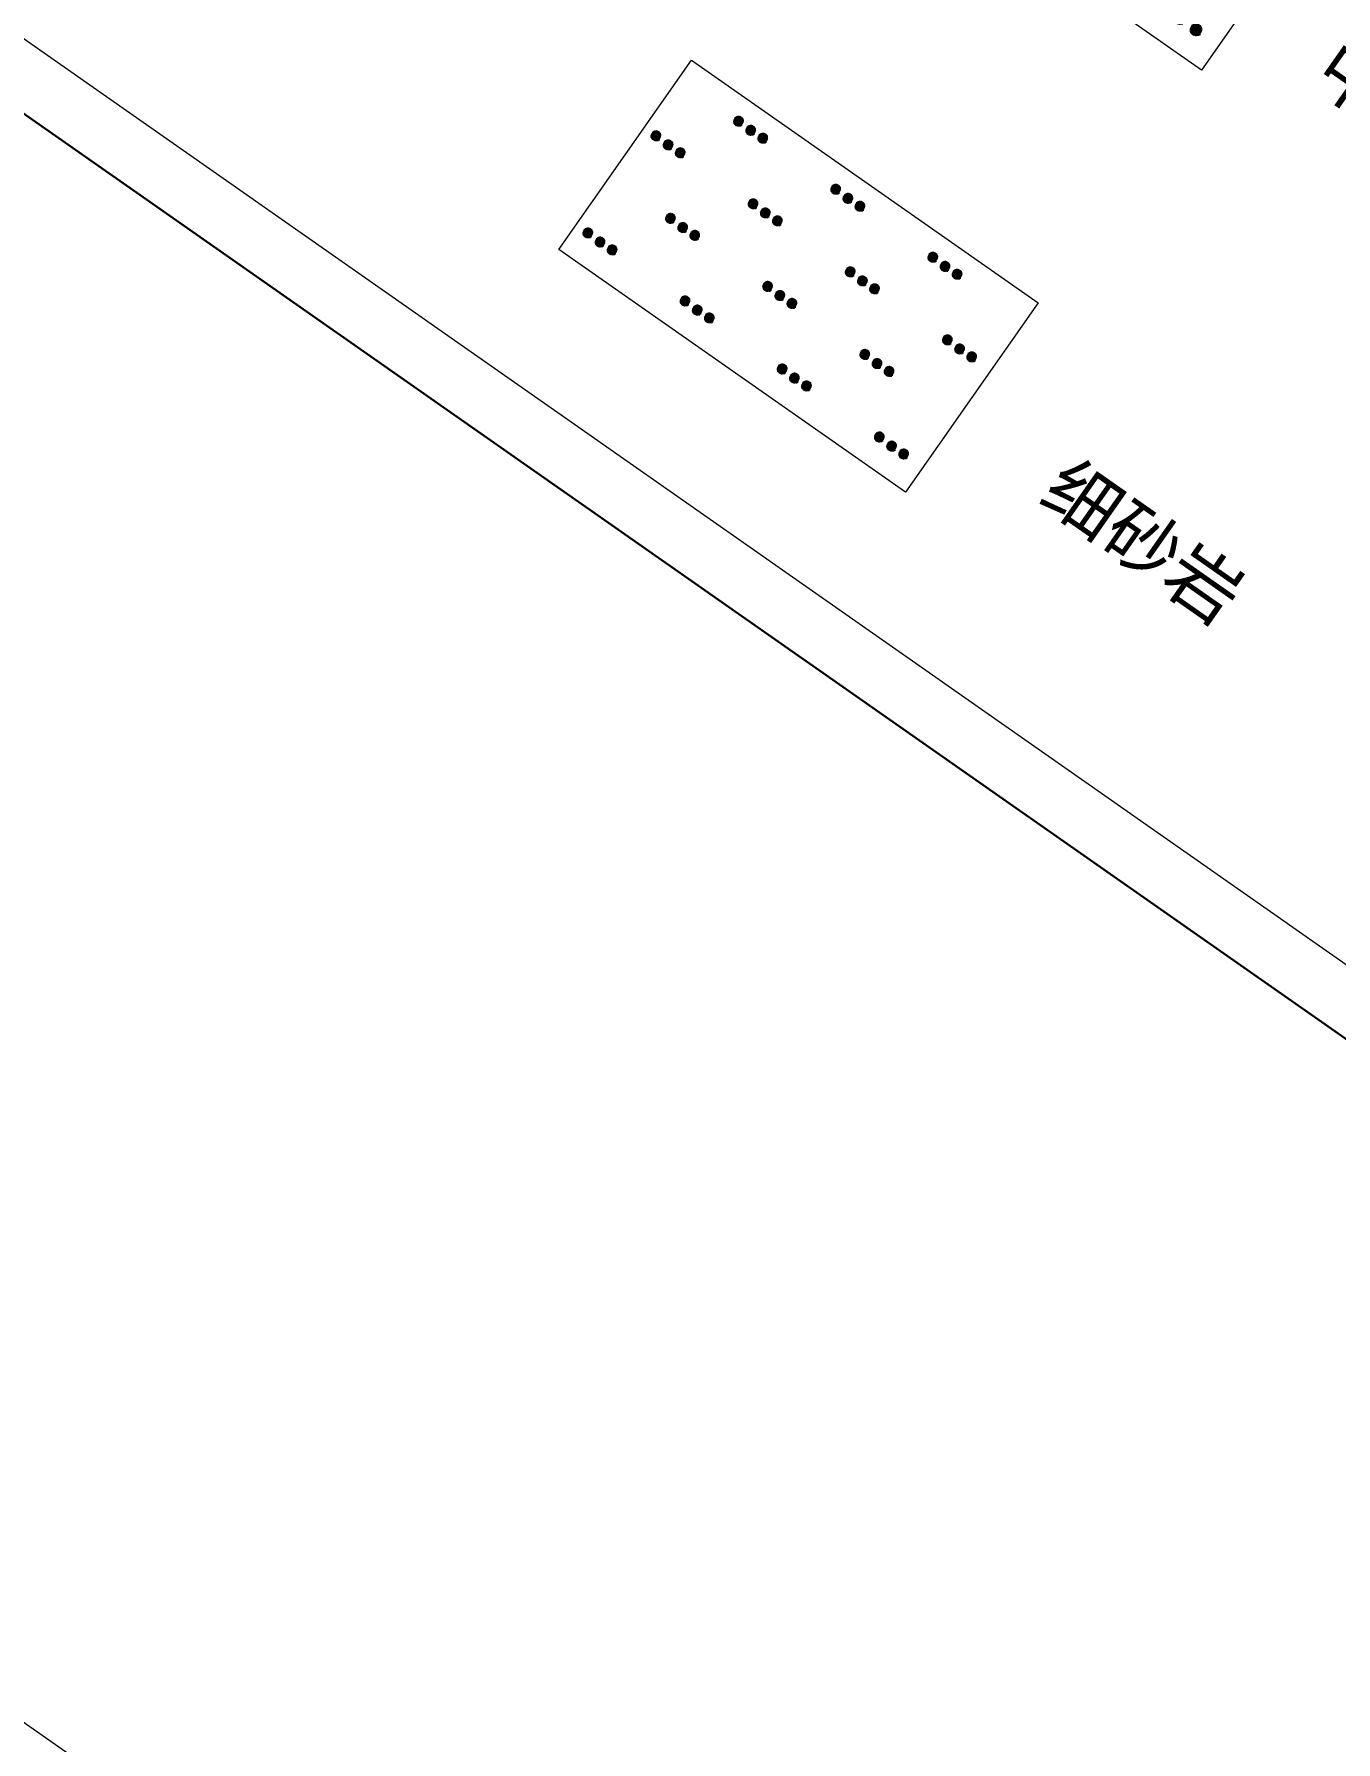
# Model space of a CAD drawing. Header units: inches. Extents: x 36473197 to 36486087, y 3899343 to 3911260.
# Drawn here: x 36473832.3 to 36473931.1, y 3905446.5 to 3905576.1 of the extents above; entities that cross this region are included whole.
import ezdxf

# ---------------------------------------------------------------- set-up
doc = ezdxf.new("R2010")
doc.units = ezdxf.units.IN
doc.header["$MEASUREMENT"] = 0
for name, color, linetype, lineweight in [('四盘区辅运巷', 7, 'Continuous', 0), ('图例', 7, 'Continuous', 0), ('图例区', 7, 'Continuous', 0), ('图形修饰', 7, 'Continuous', 0), ('经纬网', 7, 'Continuous', 0), ('采掘图', 7, 'Continuous', 0)]:
    doc.layers.add(name, color=color, linetype=linetype, lineweight=lineweight)
doc.styles.add('宋体', font='SIMSUN.TTC')

msp = doc.modelspace()

# ---------------------------------------------------------------- hatches: boundary and pattern name
at = {"layer": '图例', "lineweight": 9}
h = msp.add_hatch(dxfattribs=at)
h.set_pattern_fill('中粒砂岩', color=256, scale=1500, angle=-35.0009, style=0, pattern_type=2)
h.set_pattern_definition([(145, (36473898.162, 3905591.5285), (-5.1623, -7.3723), [0.1404, -8.8596]), (145, (36473898.234, 3905591.5), (-5.1623, -7.3723), [0.2916, -8.7084]), (145, (36473898.28, 3905591.49), (-5.1623, -7.3723), [0.378, -8.622]), (145, (36473898.323, 3905591.482), (-5.1623, -7.3723), [0.4578, -8.5422]), (145, (36473898.352, 3905591.483), (-5.1623, -7.3723), [0.5043, -8.4957]), (145, (36473898.382, 3905591.485), (-5.1623, -7.3723), [0.5508, -8.4492]), (145, (36473898.411, 3905591.486), (-5.1623, -7.3723), [0.5973, -8.4027]), (145, (36473898.439, 3905591.488), (-5.1623, -7.3723), [0.6406, -8.3594]), (145, (36473898.461, 3905591.495), (-5.1623, -7.3723), [0.6685, -8.3315]), (145, (36473898.483, 3905591.502), (-5.1623, -7.3723), [0.6964, -8.3036]), (145, (36473898.5045, 3905591.5085), (-5.1623, -7.3723), [0.7243, -8.2757]), (145, (36473898.526, 3905591.515), (-5.1623, -7.3723), [0.7521, -8.2479]), (145, (36473898.548, 3905591.522), (-5.1623, -7.3723), [7e-16, -9]), (145, (36473898.548, 3905591.522), (-5.1623, -7.3723), [0.78, -8.22]), (145, (36473898.564, 3905591.5325), (-5.1623, -7.3723), [0.795, -8.205]), (145, (36473898.581, 3905591.543), (-5.1623, -7.3723), [0.81, -8.19]), (145, (36473898.597, 3905591.553), (-5.1623, -7.3723), [0.825, -8.175]), (145, (36473898.614, 3905591.564), (-5.1623, -7.3723), [0.84, -8.16]), (145, (36473898.63, 3905591.574), (-5.1623, -7.3723), [0.855, -8.145]), (145, (36473898.647, 3905591.585), (-5.1623, -7.3723), [7e-16, -9]), (145, (36473898.647, 3905591.585), (-5.1623, -7.3723), [0.87, -8.13]), (145, (36473898.659, 3905591.598), (-5.1623, -7.3723), [0.8746, -8.1254]), (145, (36473898.671, 3905591.6115), (-5.1623, -7.3723), [0.8792, -8.1208]), (145, (36473898.683, 3905591.625), (-5.1623, -7.3723), [0.8838, -8.1162]), (145, (36473898.696, 3905591.638), (-5.1623, -7.3723), [0.8885, -8.1115]), (145, (36473898.708, 3905591.652), (-5.1623, -7.3723), [0.893, -8.107]), (145, (36473898.72, 3905591.665), (-5.1623, -7.3723), [0.8977, -8.1023]), (145, (36473898.73, 3905591.68), (-5.1623, -7.3723), [0.8977, -8.1023]), (145, (36473898.739, 3905591.696), (-5.1623, -7.3723), [0.893, -8.107]), (145, (36473898.747, 3905591.712), (-5.1623, -7.3723), [0.8885, -8.1115]), (145, (36473898.756, 3905591.728), (-5.1623, -7.3723), [0.8838, -8.1162]), (145, (36473898.764, 3905591.744), (-5.1623, -7.3723), [0.8792, -8.1208]), (145, (36473898.773, 3905591.76), (-5.1623, -7.3723), [0.8746, -8.1254]), (145, (36473898.781, 3905591.776), (-5.1623, -7.3723), [0.87, -8.13]), (145, (36473898.068, 3905592.275), (-5.1623, -7.3723), [1e-15, -9]), (145, (36473898.785, 3905591.795), (-5.1623, -7.3723), [0.855, -8.145]), (145, (36473898.789, 3905591.8145), (-5.1623, -7.3723), [0.84, -8.16]), (145, (36473898.7935, 3905591.8335), (-5.1623, -7.3723), [0.825, -8.175]), (145, (36473898.798, 3905591.853), (-5.1623, -7.3723), [0.81, -8.19]), (145, (36473898.802, 3905591.872), (-5.1623, -7.3723), [0.795, -8.205]), (145, (36473898.806, 3905591.891), (-5.1623, -7.3723), [0.78, -8.22]), (145, (36473898.167, 3905592.338), (-5.1623, -7.3723), [2e-15, -9]), (145, (36473898.805, 3905591.913), (-5.1623, -7.3723), [0.7521, -8.2479]), (145, (36473898.804, 3905591.936), (-5.1623, -7.3723), [0.7243, -8.2757]), (145, (36473898.803, 3905591.959), (-5.1623, -7.3723), [0.6964, -8.3036]), (145, (36473898.802, 3905591.982), (-5.1623, -7.3723), [0.6685, -8.3315]), (145, (36473898.801, 3905592.004), (-5.1623, -7.3723), [0.6406, -8.3594]), (145, (36473898.793, 3905592.0315), (-5.1623, -7.3723), [0.5972, -8.4028]), (145, (36473898.7845, 3905592.06), (-5.1623, -7.3723), [0.5507, -8.4493]), (145, (36473898.776, 3905592.088), (-5.1623, -7.3723), [0.5042, -8.4958]), (145, (36473898.767, 3905592.116), (-5.1623, -7.3723), [0.4577, -8.5423]), (145, (36473898.745, 3905592.153), (-5.1623, -7.3723), [0.378, -8.622]), (145, (36473898.72, 3905592.193), (-5.1623, -7.3723), [0.2916, -8.7084]), (145, (36473898.689, 3905592.232), (-5.1623, -7.3723), [0.1966, -8.8034]), (145, (36473896.933, 3905592.389), (-5.1623, -7.3723), [0.1404, -8.8596]), (145, (36473897.006, 3905592.36), (-5.1623, -7.3723), [0.2916, -8.7084]), (145, (36473897.051, 3905592.35), (-5.1623, -7.3723), [0.378, -8.622]), (145, (36473897.094, 3905592.342), (-5.1623, -7.3723), [0.4578, -8.5422]), (145, (36473897.124, 3905592.344), (-5.1623, -7.3723), [0.5043, -8.4957]), (145, (36473897.153, 3905592.345), (-5.1623, -7.3723), [0.5508, -8.4492]), (145, (36473897.1825, 3905592.346), (-5.1623, -7.3723), [0.5973, -8.4027]), (145, (36473897.211, 3905592.349), (-5.1623, -7.3723), [0.6406, -8.3594]), (145, (36473897.232, 3905592.355), (-5.1623, -7.3723), [0.6685, -8.3315]), (145, (36473897.254, 3905592.362), (-5.1623, -7.3723), [0.6964, -8.3036]), (145, (36473897.276, 3905592.369), (-5.1623, -7.3723), [0.7243, -8.2757]), (145, (36473897.2975, 3905592.376), (-5.1623, -7.3723), [0.7521, -8.2479]), (145, (36473897.319, 3905592.382), (-5.1623, -7.3723), [7e-16, -9]), (145, (36473897.319, 3905592.382), (-5.1623, -7.3723), [0.78, -8.22]), (145, (36473897.336, 3905592.393), (-5.1623, -7.3723), [0.795, -8.205]), (145, (36473897.352, 3905592.403), (-5.1623, -7.3723), [0.81, -8.19]), (145, (36473897.369, 3905592.414), (-5.1623, -7.3723), [0.825, -8.175]), (145, (36473897.385, 3905592.424), (-5.1623, -7.3723), [0.84, -8.16]), (145, (36473897.402, 3905592.435), (-5.1623, -7.3723), [0.855, -8.145]), (145, (36473897.418, 3905592.445), (-5.1623, -7.3723), [3e-16, -9]), (145, (36473897.418, 3905592.445), (-5.1623, -7.3723), [0.87, -8.13]), (145, (36473897.43, 3905592.4585), (-5.1623, -7.3723), [0.8746, -8.1254]), (145, (36473897.4425, 3905592.472), (-5.1623, -7.3723), [0.8792, -8.1208]), (145, (36473897.455, 3905592.485), (-5.1623, -7.3723), [0.8838, -8.1162]), (145, (36473897.467, 3905592.499), (-5.1623, -7.3723), [0.8885, -8.1115]), (145, (36473897.479, 3905592.512), (-5.1623, -7.3723), [0.893, -8.107]), (145, (36473897.491, 3905592.526), (-5.1623, -7.3723), [0.8977, -8.1023]), (145, (36473897.502, 3905592.54), (-5.1623, -7.3723), [0.8977, -8.1023]), (145, (36473897.51, 3905592.556), (-5.1623, -7.3723), [0.893, -8.107]), (145, (36473897.519, 3905592.5725), (-5.1623, -7.3723), [0.8885, -8.1115]), (145, (36473897.527, 3905592.589), (-5.1623, -7.3723), [0.8838, -8.1162]), (145, (36473897.535, 3905592.605), (-5.1623, -7.3723), [0.8792, -8.1208]), (145, (36473897.544, 3905592.621), (-5.1623, -7.3723), [0.8746, -8.1254]), (145, (36473897.552, 3905592.637), (-5.1623, -7.3723), [0.87, -8.13]), (145, (36473896.84, 3905593.136), (-5.1623, -7.3723), [1e-15, -9]), (145, (36473897.5565, 3905592.656), (-5.1623, -7.3723), [0.855, -8.145]), (145, (36473897.561, 3905592.675), (-5.1623, -7.3723), [0.84, -8.16]), (145, (36473897.565, 3905592.694), (-5.1623, -7.3723), [0.825, -8.175]), (145, (36473897.569, 3905592.713), (-5.1623, -7.3723), [0.81, -8.19]), (145, (36473897.573, 3905592.732), (-5.1623, -7.3723), [0.795, -8.205]), (145, (36473897.577, 3905592.751), (-5.1623, -7.3723), [0.78, -8.22]), (145, (36473896.938, 3905593.198), (-5.1623, -7.3723), [1e-15, -9]), (145, (36473897.576, 3905592.774), (-5.1623, -7.3723), [0.7521, -8.2479]), (145, (36473897.575, 3905592.7965), (-5.1623, -7.3723), [0.7243, -8.2757]), (145, (36473897.574, 3905592.819), (-5.1623, -7.3723), [0.6964, -8.3036]), (145, (36473897.573, 3905592.842), (-5.1623, -7.3723), [0.6685, -8.3315]), (145, (36473897.572, 3905592.865), (-5.1623, -7.3723), [0.6406, -8.3594]), (145, (36473897.5645, 3905592.892), (-5.1623, -7.3723), [0.5972, -8.4028]), (145, (36473897.556, 3905592.92), (-5.1623, -7.3723), [0.5507, -8.4493]), (145, (36473897.547, 3905592.948), (-5.1623, -7.3723), [0.5042, -8.4958]), (145, (36473897.538, 3905592.976), (-5.1623, -7.3723), [0.4577, -8.5423]), (145, (36473897.516, 3905593.014), (-5.1623, -7.3723), [0.378, -8.622]), (145, (36473897.491, 3905593.053), (-5.1623, -7.3723), [0.2916, -8.7084]), (145, (36473897.46, 3905593.092), (-5.1623, -7.3723), [0.1966, -8.8034]), (145, (36473890.666, 3905591.284), (-5.1623, -7.3723), [0.1404, -8.8596]), (145, (36473890.738, 3905591.255), (-5.1623, -7.3723), [0.2916, -8.7084]), (145, (36473890.784, 3905591.245), (-5.1623, -7.3723), [0.378, -8.622]), (145, (36473890.827, 3905591.237), (-5.1623, -7.3723), [0.4578, -8.5422]), (145, (36473890.856, 3905591.239), (-5.1623, -7.3723), [0.5043, -8.4957]), (145, (36473890.886, 3905591.24), (-5.1623, -7.3723), [0.5508, -8.4492]), (145, (36473890.915, 3905591.241), (-5.1623, -7.3723), [0.5973, -8.4027]), (145, (36473890.943, 3905591.244), (-5.1623, -7.3723), [0.6406, -8.3594]), (145, (36473890.965, 3905591.25), (-5.1623, -7.3723), [0.6685, -8.3315]), (145, (36473890.987, 3905591.257), (-5.1623, -7.3723), [0.6964, -8.3036]), (145, (36473891.0085, 3905591.264), (-5.1623, -7.3723), [0.7243, -8.2757]), (145, (36473891.03, 3905591.271), (-5.1623, -7.3723), [0.7521, -8.2479]), (145, (36473891.052, 3905591.277), (-5.1623, -7.3723), [3e-16, -9]), (145, (36473891.052, 3905591.277), (-5.1623, -7.3723), [0.78, -8.22]), (145, (36473891.068, 3905591.288), (-5.1623, -7.3723), [0.795, -8.205]), (145, (36473891.085, 3905591.298), (-5.1623, -7.3723), [0.81, -8.19]), (145, (36473891.101, 3905591.309), (-5.1623, -7.3723), [0.825, -8.175]), (145, (36473891.118, 3905591.319), (-5.1623, -7.3723), [0.84, -8.16]), (145, (36473891.134, 3905591.33), (-5.1623, -7.3723), [0.855, -8.145]), (145, (36473891.151, 3905591.34), (-5.1623, -7.3723), [0, -9]), (145, (36473891.151, 3905591.34), (-5.1623, -7.3723), [0.87, -8.13]), (145, (36473891.163, 3905591.3535), (-5.1623, -7.3723), [0.8746, -8.1254]), (145, (36473891.175, 3905591.367), (-5.1623, -7.3723), [0.8792, -8.1208]), (145, (36473891.187, 3905591.38), (-5.1623, -7.3723), [0.8838, -8.1162]), (145, (36473891.2, 3905591.394), (-5.1623, -7.3723), [0.8885, -8.1115]), (145, (36473891.212, 3905591.407), (-5.1623, -7.3723), [0.8931, -8.1069]), (145, (36473891.224, 3905591.421), (-5.1623, -7.3723), [0.8977, -8.1023]), (145, (36473891.234, 3905591.435), (-5.1623, -7.3723), [0.8977, -8.1023]), (145, (36473891.243, 3905591.451), (-5.1623, -7.3723), [0.8931, -8.1069]), (145, (36473891.251, 3905591.4675), (-5.1623, -7.3723), [0.8885, -8.1115]), (145, (36473891.26, 3905591.484), (-5.1623, -7.3723), [0.8838, -8.1162]), (145, (36473891.268, 3905591.5), (-5.1623, -7.3723), [0.8792, -8.1208]), (145, (36473891.277, 3905591.516), (-5.1623, -7.3723), [0.8746, -8.1254]), (145, (36473891.285, 3905591.532), (-5.1623, -7.3723), [0.87, -8.13]), (145, (36473890.572, 3905592.031), (-5.1623, -7.3723), [7e-16, -9]), (145, (36473891.289, 3905591.551), (-5.1623, -7.3723), [0.855, -8.145]), (145, (36473891.293, 3905591.57), (-5.1623, -7.3723), [0.84, -8.16]), (145, (36473891.2975, 3905591.589), (-5.1623, -7.3723), [0.825, -8.175]), (145, (36473891.302, 3905591.608), (-5.1623, -7.3723), [0.81, -8.19]), (145, (36473891.306, 3905591.627), (-5.1623, -7.3723), [0.795, -8.205]), (145, (36473891.31, 3905591.646), (-5.1623, -7.3723), [0.78, -8.22]), (145, (36473890.671, 3905592.0935), (-5.1623, -7.3723), [1e-15, -9]), (145, (36473891.309, 3905591.669), (-5.1623, -7.3723), [0.7521, -8.2479]), (145, (36473891.308, 3905591.6915), (-5.1623, -7.3723), [0.7243, -8.2757]), (145, (36473891.307, 3905591.714), (-5.1623, -7.3723), [0.6964, -8.3036]), (145, (36473891.306, 3905591.737), (-5.1623, -7.3723), [0.6685, -8.3315]), (145, (36473891.305, 3905591.76), (-5.1623, -7.3723), [0.6406, -8.3594]), (145, (36473891.297, 3905591.787), (-5.1623, -7.3723), [0.5972, -8.4028]), (145, (36473891.2885, 3905591.815), (-5.1623, -7.3723), [0.5507, -8.4493]), (145, (36473891.28, 3905591.843), (-5.1623, -7.3723), [0.5042, -8.4958]), (145, (36473891.271, 3905591.871), (-5.1623, -7.3723), [0.4577, -8.5423]), (145, (36473891.249, 3905591.909), (-5.1623, -7.3723), [0.378, -8.622]), (145, (36473891.224, 3905591.948), (-5.1623, -7.3723), [0.2916, -8.7084]), (145, (36473891.193, 3905591.987), (-5.1623, -7.3723), [0.1966, -8.8034]), (145, (36473891.895, 3905590.424), (-5.1623, -7.3723), [0.1404, -8.8596]), (145, (36473891.967, 3905590.395), (-5.1623, -7.3723), [0.2916, -8.7084]), (145, (36473892.013, 3905590.385), (-5.1623, -7.3723), [0.378, -8.622]), (145, (36473892.056, 3905590.377), (-5.1623, -7.3723), [0.4578, -8.5422]), (145, (36473892.085, 3905590.378), (-5.1623, -7.3723), [0.5043, -8.4957]), (145, (36473892.1145, 3905590.38), (-5.1623, -7.3723), [0.5508, -8.4492]), (145, (36473892.144, 3905590.381), (-5.1623, -7.3723), [0.5973, -8.4027]), (145, (36473892.172, 3905590.383), (-5.1623, -7.3723), [0.6406, -8.3594]), (145, (36473892.194, 3905590.39), (-5.1623, -7.3723), [0.6685, -8.3315]), (145, (36473892.2155, 3905590.397), (-5.1623, -7.3723), [0.6964, -8.3036]), (145, (36473892.237, 3905590.404), (-5.1623, -7.3723), [0.7243, -8.2757]), (145, (36473892.259, 3905590.41), (-5.1623, -7.3723), [0.7521, -8.2479]), (145, (36473892.281, 3905590.417), (-5.1623, -7.3723), [5e-16, -9]), (145, (36473892.281, 3905590.417), (-5.1623, -7.3723), [0.78, -8.22]), (145, (36473892.297, 3905590.4275), (-5.1623, -7.3723), [0.795, -8.205]), (145, (36473892.314, 3905590.438), (-5.1623, -7.3723), [0.81, -8.19]), (145, (36473892.33, 3905590.448), (-5.1623, -7.3723), [0.825, -8.175]), (145, (36473892.347, 3905590.459), (-5.1623, -7.3723), [0.84, -8.16]), (145, (36473892.363, 3905590.469), (-5.1623, -7.3723), [0.855, -8.145]), (145, (36473892.3795, 3905590.48), (-5.1623, -7.3723), [5e-16, -9]), (145, (36473892.3795, 3905590.48), (-5.1623, -7.3723), [0.87, -8.13]), (145, (36473892.392, 3905590.493), (-5.1623, -7.3723), [0.8746, -8.1254]), (145, (36473892.404, 3905590.507), (-5.1623, -7.3723), [0.8792, -8.1208]), (145, (36473892.416, 3905590.52), (-5.1623, -7.3723), [0.8838, -8.1162]), (145, (36473892.428, 3905590.533), (-5.1623, -7.3723), [0.8885, -8.1115]), (145, (36473892.441, 3905590.547), (-5.1623, -7.3723), [0.893, -8.107]), (145, (36473892.453, 3905590.56), (-5.1623, -7.3723), [0.8977, -8.1023]), (145, (36473892.463, 3905590.575), (-5.1623, -7.3723), [0.8977, -8.1023]), (145, (36473892.4715, 3905590.591), (-5.1623, -7.3723), [0.893, -8.107]), (145, (36473892.48, 3905590.607), (-5.1623, -7.3723), [0.8885, -8.1115]), (145, (36473892.488, 3905590.623), (-5.1623, -7.3723), [0.8838, -8.1162]), (145, (36473892.497, 3905590.639), (-5.1623, -7.3723), [0.8792, -8.1208]), (145, (36473892.505, 3905590.655), (-5.1623, -7.3723), [0.8746, -8.1254]), (145, (36473892.514, 3905590.671), (-5.1623, -7.3723), [0.87, -8.13]), (145, (36473891.801, 3905591.17), (-5.1623, -7.3723), [1e-15, -9]), (145, (36473892.518, 3905590.69), (-5.1623, -7.3723), [0.855, -8.145]), (145, (36473892.522, 3905590.7095), (-5.1623, -7.3723), [0.84, -8.16]), (145, (36473892.526, 3905590.7285), (-5.1623, -7.3723), [0.825, -8.175]), (145, (36473892.53, 3905590.748), (-5.1623, -7.3723), [0.81, -8.19]), (145, (36473892.535, 3905590.767), (-5.1623, -7.3723), [0.795, -8.205]), (145, (36473892.539, 3905590.786), (-5.1623, -7.3723), [0.78, -8.22]), (145, (36473891.9, 3905591.233), (-5.1623, -7.3723), [1e-15, -9]), (145, (36473892.538, 3905590.808), (-5.1623, -7.3723), [0.7521, -8.2479]), (145, (36473892.537, 3905590.831), (-5.1623, -7.3723), [0.7243, -8.2757]), (145, (36473892.5355, 3905590.854), (-5.1623, -7.3723), [0.6964, -8.3036]), (145, (36473892.534, 3905590.877), (-5.1623, -7.3723), [0.6685, -8.3315]), (145, (36473892.533, 3905590.899), (-5.1623, -7.3723), [0.6406, -8.3594]), (145, (36473892.526, 3905590.9265), (-5.1623, -7.3723), [0.5972, -8.4028]), (145, (36473892.517, 3905590.955), (-5.1623, -7.3723), [0.5507, -8.4493]), (145, (36473892.5085, 3905590.983), (-5.1623, -7.3723), [0.5042, -8.4958]), (145, (36473892.5, 3905591.011), (-5.1623, -7.3723), [0.4577, -8.5423]), (145, (36473892.477, 3905591.048), (-5.1623, -7.3723), [0.378, -8.622]), (145, (36473892.452, 3905591.088), (-5.1623, -7.3723), [0.2916, -8.7084]), (145, (36473892.422, 3905591.127), (-5.1623, -7.3723), [0.1966, -8.8034])])
h.paths.add_polyline_path([(36473904.68, 3905606.19), (36473894.61, 3905591.81), (36473920.91, 3905573.39), (36473930.98, 3905587.77)], flags=17)
h = msp.add_hatch(dxfattribs=at)
h.set_pattern_fill('细粒砂岩', color=256, scale=1500, angle=-35.0009, style=0, pattern_type=2)
h.set_pattern_definition([(145, (36473876.012, 3905559.397), (-5.1623, -7.3723), [0.1083, -8.8917]), (145, (36473876.0745, 3905559.372), (-5.1623, -7.3723), [0.24, -8.76]), (145, (36473876.114, 3905559.363), (-5.1623, -7.3723), [0.315, -8.685]), (145, (36473876.15, 3905559.356), (-5.1623, -7.3723), [0.3828, -8.6172]), (145, (36473876.175, 3905559.357), (-5.1623, -7.3723), [0.4218, -8.5782]), (145, (36473876.199, 3905559.358), (-5.1623, -7.3723), [0.4608, -8.5392]), (145, (36473876.224, 3905559.359), (-5.1623, -7.3723), [0.4998, -8.5002]), (145, (36473876.247, 3905559.361), (-5.1623, -7.3723), [0.5356, -8.4644]), (145, (36473876.265, 3905559.367), (-5.1623, -7.3723), [0.5587, -8.4413]), (145, (36473876.283, 3905559.372), (-5.1623, -7.3723), [0.5818, -8.4182]), (145, (36473876.301, 3905559.378), (-5.1623, -7.3723), [0.6048, -8.3952]), (145, (36473876.3195, 3905559.384), (-5.1623, -7.3723), [0.628, -8.372]), (145, (36473876.3375, 3905559.389), (-5.1623, -7.3723), [1e-15, -9]), (145, (36473876.3375, 3905559.389), (-5.1623, -7.3723), [0.651, -8.349]), (145, (36473876.351, 3905559.398), (-5.1623, -7.3723), [0.663, -8.337]), (145, (36473876.3645, 3905559.407), (-5.1623, -7.3723), [0.675, -8.325]), (145, (36473876.378, 3905559.416), (-5.1623, -7.3723), [0.687, -8.313]), (145, (36473876.392, 3905559.425), (-5.1623, -7.3723), [0.699, -8.301]), (145, (36473876.405, 3905559.4335), (-5.1623, -7.3723), [0.711, -8.289]), (145, (36473876.419, 3905559.442), (-5.1623, -7.3723), [7e-16, -9]), (145, (36473876.419, 3905559.442), (-5.1623, -7.3723), [0.723, -8.277]), (145, (36473876.429, 3905559.453), (-5.1623, -7.3723), [0.7272, -8.2728]), (145, (36473876.439, 3905559.4645), (-5.1623, -7.3723), [0.7313, -8.2687]), (145, (36473876.4495, 3905559.476), (-5.1623, -7.3723), [0.7355, -8.2645]), (145, (36473876.46, 3905559.487), (-5.1623, -7.3723), [0.7396, -8.2604]), (145, (36473876.47, 3905559.498), (-5.1623, -7.3723), [0.7438, -8.2562]), (145, (36473876.4805, 3905559.509), (-5.1623, -7.3723), [0.748, -8.252]), (145, (36473876.489, 3905559.521), (-5.1623, -7.3723), [0.748, -8.252]), (145, (36473876.496, 3905559.535), (-5.1623, -7.3723), [0.7438, -8.2562]), (145, (36473876.503, 3905559.548), (-5.1623, -7.3723), [0.7396, -8.2604]), (145, (36473876.51, 3905559.562), (-5.1623, -7.3723), [0.7355, -8.2645]), (145, (36473876.517, 3905559.575), (-5.1623, -7.3723), [0.7313, -8.2687]), (145, (36473876.524, 3905559.589), (-5.1623, -7.3723), [0.7272, -8.2728]), (145, (36473876.5305, 3905559.602), (-5.1623, -7.3723), [0.723, -8.277]), (145, (36473875.938, 3905560.017), (-5.1623, -7.3723), [7e-16, -9]), (145, (36473876.534, 3905559.618), (-5.1623, -7.3723), [0.711, -8.289]), (145, (36473876.538, 3905559.6335), (-5.1623, -7.3723), [0.699, -8.301]), (145, (36473876.5415, 3905559.649), (-5.1623, -7.3723), [0.687, -8.313]), (145, (36473876.545, 3905559.665), (-5.1623, -7.3723), [0.675, -8.325]), (145, (36473876.549, 3905559.681), (-5.1623, -7.3723), [0.663, -8.337]), (145, (36473876.553, 3905559.696), (-5.1623, -7.3723), [0.651, -8.349]), (145, (36473876.019, 3905560.07), (-5.1623, -7.3723), [0, -9]), (145, (36473876.552, 3905559.715), (-5.1623, -7.3723), [0.628, -8.372]), (145, (36473876.551, 3905559.734), (-5.1623, -7.3723), [0.6048, -8.3952]), (145, (36473876.55, 3905559.753), (-5.1623, -7.3723), [0.5818, -8.4182]), (145, (36473876.549, 3905559.772), (-5.1623, -7.3723), [0.5587, -8.4413]), (145, (36473876.548, 3905559.791), (-5.1623, -7.3723), [0.5356, -8.4644]), (145, (36473876.542, 3905559.8135), (-5.1623, -7.3723), [0.4998, -8.5002]), (145, (36473876.535, 3905559.837), (-5.1623, -7.3723), [0.4608, -8.5392]), (145, (36473876.528, 3905559.86), (-5.1623, -7.3723), [0.4218, -8.5782]), (145, (36473876.52, 3905559.884), (-5.1623, -7.3723), [0.3828, -8.6172]), (145, (36473876.501, 3905559.916), (-5.1623, -7.3723), [0.315, -8.685]), (145, (36473876.479, 3905559.9495), (-5.1623, -7.3723), [0.24, -8.76]), (145, (36473876.45, 3905559.985), (-5.1623, -7.3723), [0.1517, -8.8483]), (145, (36473875.098, 3905559.9955), (-5.1623, -7.3723), [0.1083, -8.8917]), (145, (36473875.16, 3905559.97), (-5.1623, -7.3723), [0.24, -8.76]), (145, (36473875.2, 3905559.961), (-5.1623, -7.3723), [0.315, -8.685]), (145, (36473875.236, 3905559.954), (-5.1623, -7.3723), [0.3828, -8.6172]), (145, (36473875.2605, 3905559.955), (-5.1623, -7.3723), [0.4218, -8.5782]), (145, (36473875.285, 3905559.956), (-5.1623, -7.3723), [0.4608, -8.5392]), (145, (36473875.31, 3905559.957), (-5.1623, -7.3723), [0.4998, -8.5002]), (145, (36473875.333, 3905559.959), (-5.1623, -7.3723), [0.5356, -8.4644]), (145, (36473875.351, 3905559.965), (-5.1623, -7.3723), [0.5587, -8.4413]), (145, (36473875.369, 3905559.97), (-5.1623, -7.3723), [0.5818, -8.4182]), (145, (36473875.387, 3905559.976), (-5.1623, -7.3723), [0.6048, -8.3952]), (145, (36473875.405, 3905559.982), (-5.1623, -7.3723), [0.628, -8.372]), (145, (36473875.423, 3905559.987), (-5.1623, -7.3723), [3e-16, -9]), (145, (36473875.423, 3905559.987), (-5.1623, -7.3723), [0.651, -8.349]), (145, (36473875.437, 3905559.996), (-5.1623, -7.3723), [0.663, -8.337]), (145, (36473875.45, 3905560.005), (-5.1623, -7.3723), [0.675, -8.325]), (145, (36473875.464, 3905560.014), (-5.1623, -7.3723), [0.687, -8.313]), (145, (36473875.477, 3905560.023), (-5.1623, -7.3723), [0.699, -8.301]), (145, (36473875.491, 3905560.032), (-5.1623, -7.3723), [0.711, -8.289]), (145, (36473875.504, 3905560.04), (-5.1623, -7.3723), [3e-16, -9]), (145, (36473875.504, 3905560.04), (-5.1623, -7.3723), [0.723, -8.277]), (145, (36473875.515, 3905560.0515), (-5.1623, -7.3723), [0.7272, -8.2728]), (145, (36473875.525, 3905560.063), (-5.1623, -7.3723), [0.7313, -8.2687]), (145, (36473875.535, 3905560.074), (-5.1623, -7.3723), [0.7355, -8.2645]), (145, (36473875.546, 3905560.085), (-5.1623, -7.3723), [0.7396, -8.2604]), (145, (36473875.556, 3905560.096), (-5.1623, -7.3723), [0.7438, -8.2562]), (145, (36473875.566, 3905560.107), (-5.1623, -7.3723), [0.748, -8.252]), (145, (36473875.575, 3905560.119), (-5.1623, -7.3723), [0.748, -8.252]), (145, (36473875.582, 3905560.133), (-5.1623, -7.3723), [0.7438, -8.2562]), (145, (36473875.589, 3905560.146), (-5.1623, -7.3723), [0.7396, -8.2604]), (145, (36473875.5955, 3905560.16), (-5.1623, -7.3723), [0.7355, -8.2645]), (145, (36473875.602, 3905560.173), (-5.1623, -7.3723), [0.7313, -8.2687]), (145, (36473875.609, 3905560.187), (-5.1623, -7.3723), [0.7272, -8.2728]), (145, (36473875.616, 3905560.2), (-5.1623, -7.3723), [0.723, -8.277]), (145, (36473875.024, 3905560.615), (-5.1623, -7.3723), [0, -9]), (145, (36473875.62, 3905560.216), (-5.1623, -7.3723), [0.711, -8.289]), (145, (36473875.624, 3905560.232), (-5.1623, -7.3723), [0.699, -8.301]), (145, (36473875.627, 3905560.247), (-5.1623, -7.3723), [0.687, -8.313]), (145, (36473875.631, 3905560.263), (-5.1623, -7.3723), [0.675, -8.325]), (145, (36473875.635, 3905560.279), (-5.1623, -7.3723), [0.663, -8.337]), (145, (36473875.638, 3905560.2945), (-5.1623, -7.3723), [0.651, -8.349]), (145, (36473875.105, 3905560.668), (-5.1623, -7.3723), [7e-16, -9]), (145, (36473875.6375, 3905560.313), (-5.1623, -7.3723), [0.628, -8.372]), (145, (36473875.637, 3905560.332), (-5.1623, -7.3723), [0.6048, -8.3952]), (145, (36473875.636, 3905560.351), (-5.1623, -7.3723), [0.5818, -8.4182]), (145, (36473875.635, 3905560.37), (-5.1623, -7.3723), [0.5587, -8.4413]), (145, (36473875.634, 3905560.389), (-5.1623, -7.3723), [0.5356, -8.4644]), (145, (36473875.628, 3905560.412), (-5.1623, -7.3723), [0.4998, -8.5002]), (145, (36473875.621, 3905560.435), (-5.1623, -7.3723), [0.4608, -8.5392]), (145, (36473875.613, 3905560.4585), (-5.1623, -7.3723), [0.4218, -8.5782]), (145, (36473875.606, 3905560.482), (-5.1623, -7.3723), [0.3828, -8.6172]), (145, (36473875.587, 3905560.514), (-5.1623, -7.3723), [0.315, -8.685]), (145, (36473875.565, 3905560.5475), (-5.1623, -7.3723), [0.24, -8.76]), (145, (36473875.535, 3905560.583), (-5.1623, -7.3723), [0.1517, -8.8483]), (145, (36473874.17, 3905560.687), (-5.1623, -7.3723), [0.1083, -8.8917]), (145, (36473874.233, 3905560.662), (-5.1623, -7.3723), [0.24, -8.76]), (145, (36473874.272, 3905560.652), (-5.1623, -7.3723), [0.315, -8.685]), (145, (36473874.308, 3905560.645), (-5.1623, -7.3723), [0.3828, -8.6172]), (145, (36473874.333, 3905560.646), (-5.1623, -7.3723), [0.4218, -8.5782]), (145, (36473874.3575, 3905560.6475), (-5.1623, -7.3723), [0.4608, -8.5392]), (145, (36473874.382, 3905560.649), (-5.1623, -7.3723), [0.4998, -8.5002]), (145, (36473874.405, 3905560.651), (-5.1623, -7.3723), [0.5356, -8.4644]), (145, (36473874.423, 3905560.656), (-5.1623, -7.3723), [0.5587, -8.4413]), (145, (36473874.4415, 3905560.662), (-5.1623, -7.3723), [0.5818, -8.4182]), (145, (36473874.46, 3905560.668), (-5.1623, -7.3723), [0.6048, -8.3952]), (145, (36473874.478, 3905560.673), (-5.1623, -7.3723), [0.628, -8.372]), (145, (36473874.496, 3905560.679), (-5.1623, -7.3723), [0, -9]), (145, (36473874.496, 3905560.679), (-5.1623, -7.3723), [0.651, -8.349]), (145, (36473874.509, 3905560.688), (-5.1623, -7.3723), [0.663, -8.337]), (145, (36473874.523, 3905560.697), (-5.1623, -7.3723), [0.675, -8.325]), (145, (36473874.536, 3905560.7055), (-5.1623, -7.3723), [0.687, -8.313]), (145, (36473874.55, 3905560.714), (-5.1623, -7.3723), [0.699, -8.301]), (145, (36473874.563, 3905560.723), (-5.1623, -7.3723), [0.711, -8.289]), (145, (36473874.577, 3905560.732), (-5.1623, -7.3723), [5e-16, -9]), (145, (36473874.577, 3905560.732), (-5.1623, -7.3723), [0.723, -8.277]), (145, (36473874.587, 3905560.743), (-5.1623, -7.3723), [0.7272, -8.2728]), (145, (36473874.597, 3905560.754), (-5.1623, -7.3723), [0.7313, -8.2687]), (145, (36473874.608, 3905560.765), (-5.1623, -7.3723), [0.7355, -8.2645]), (145, (36473874.618, 3905560.776), (-5.1623, -7.3723), [0.7396, -8.2604]), (145, (36473874.628, 3905560.7875), (-5.1623, -7.3723), [0.7438, -8.2562]), (145, (36473874.639, 3905560.799), (-5.1623, -7.3723), [0.748, -8.252]), (145, (36473874.647, 3905560.811), (-5.1623, -7.3723), [0.748, -8.252]), (145, (36473874.654, 3905560.824), (-5.1623, -7.3723), [0.7438, -8.2562]), (145, (36473874.661, 3905560.838), (-5.1623, -7.3723), [0.7396, -8.2604]), (145, (36473874.668, 3905560.851), (-5.1623, -7.3723), [0.7355, -8.2645]), (145, (36473874.675, 3905560.865), (-5.1623, -7.3723), [0.7313, -8.2687]), (145, (36473874.682, 3905560.878), (-5.1623, -7.3723), [0.7272, -8.2728]), (145, (36473874.689, 3905560.892), (-5.1623, -7.3723), [0.723, -8.277]), (145, (36473874.096, 3905561.3065), (-5.1623, -7.3723), [4e-16, -9]), (145, (36473874.692, 3905560.9075), (-5.1623, -7.3723), [0.711, -8.289]), (145, (36473874.696, 3905560.923), (-5.1623, -7.3723), [0.699, -8.301]), (145, (36473874.7, 3905560.939), (-5.1623, -7.3723), [0.687, -8.313]), (145, (36473874.703, 3905560.955), (-5.1623, -7.3723), [0.675, -8.325]), (145, (36473874.707, 3905560.97), (-5.1623, -7.3723), [0.663, -8.337]), (145, (36473874.711, 3905560.986), (-5.1623, -7.3723), [0.651, -8.349]), (145, (36473874.1775, 3905561.3595), (-5.1623, -7.3723), [5e-16, -9]), (145, (36473874.71, 3905561.005), (-5.1623, -7.3723), [0.628, -8.372]), (145, (36473874.709, 3905561.024), (-5.1623, -7.3723), [0.6048, -8.3952]), (145, (36473874.708, 3905561.043), (-5.1623, -7.3723), [0.5818, -8.4182]), (145, (36473874.707, 3905561.062), (-5.1623, -7.3723), [0.5587, -8.4413]), (145, (36473874.7065, 3905561.081), (-5.1623, -7.3723), [0.5356, -8.4644]), (145, (36473874.7005, 3905561.103), (-5.1623, -7.3723), [0.4998, -8.5002]), (145, (36473874.693, 3905561.127), (-5.1623, -7.3723), [0.4608, -8.5392]), (145, (36473874.686, 3905561.15), (-5.1623, -7.3723), [0.4218, -8.5782]), (145, (36473874.678, 3905561.174), (-5.1623, -7.3723), [0.3828, -8.6172]), (145, (36473874.659, 3905561.205), (-5.1623, -7.3723), [0.315, -8.685]), (145, (36473874.637, 3905561.239), (-5.1623, -7.3723), [0.24, -8.76]), (145, (36473874.608, 3905561.274), (-5.1623, -7.3723), [0.1517, -8.8483]), (145, (36473869.745, 3905558.292), (-5.1623, -7.3723), [0.1083, -8.8917]), (145, (36473869.807, 3905558.267), (-5.1623, -7.3723), [0.24, -8.76]), (145, (36473869.847, 3905558.258), (-5.1623, -7.3723), [0.315, -8.685]), (145, (36473869.883, 3905558.251), (-5.1623, -7.3723), [0.3828, -8.6172]), (145, (36473869.9075, 3905558.252), (-5.1623, -7.3723), [0.4218, -8.5782]), (145, (36473869.932, 3905558.253), (-5.1623, -7.3723), [0.4608, -8.5392]), (145, (36473869.957, 3905558.254), (-5.1623, -7.3723), [0.4998, -8.5002]), (145, (36473869.98, 3905558.256), (-5.1623, -7.3723), [0.5356, -8.4644]), (145, (36473869.998, 3905558.262), (-5.1623, -7.3723), [0.5587, -8.4413]), (145, (36473870.016, 3905558.267), (-5.1623, -7.3723), [0.5818, -8.4182]), (145, (36473870.034, 3905558.273), (-5.1623, -7.3723), [0.6048, -8.3952]), (145, (36473870.052, 3905558.279), (-5.1623, -7.3723), [0.628, -8.372]), (145, (36473870.07, 3905558.284), (-5.1623, -7.3723), [2e-16, -9]), (145, (36473870.07, 3905558.284), (-5.1623, -7.3723), [0.651, -8.349]), (145, (36473870.084, 3905558.293), (-5.1623, -7.3723), [0.663, -8.337]), (145, (36473870.097, 3905558.302), (-5.1623, -7.3723), [0.675, -8.325]), (145, (36473870.111, 3905558.311), (-5.1623, -7.3723), [0.687, -8.313]), (145, (36473870.124, 3905558.32), (-5.1623, -7.3723), [0.699, -8.301]), (145, (36473870.138, 3905558.3285), (-5.1623, -7.3723), [0.711, -8.289]), (145, (36473870.151, 3905558.337), (-5.1623, -7.3723), [0, -9]), (145, (36473870.151, 3905558.337), (-5.1623, -7.3723), [0.723, -8.277]), (145, (36473870.162, 3905558.348), (-5.1623, -7.3723), [0.7272, -8.2728]), (145, (36473870.172, 3905558.3595), (-5.1623, -7.3723), [0.7313, -8.2687]), (145, (36473870.182, 3905558.371), (-5.1623, -7.3723), [0.7355, -8.2645]), (145, (36473870.1925, 3905558.382), (-5.1623, -7.3723), [0.7396, -8.2604]), (145, (36473870.203, 3905558.393), (-5.1623, -7.3723), [0.7438, -8.2562]), (145, (36473870.213, 3905558.404), (-5.1623, -7.3723), [0.748, -8.252]), (145, (36473870.222, 3905558.416), (-5.1623, -7.3723), [0.748, -8.252]), (145, (36473870.229, 3905558.43), (-5.1623, -7.3723), [0.7438, -8.2562]), (145, (36473870.236, 3905558.443), (-5.1623, -7.3723), [0.7396, -8.2604]), (145, (36473870.2425, 3905558.457), (-5.1623, -7.3723), [0.7355, -8.2645]), (145, (36473870.249, 3905558.47), (-5.1623, -7.3723), [0.7313, -8.2687]), (145, (36473870.256, 3905558.484), (-5.1623, -7.3723), [0.7272, -8.2728]), (145, (36473870.263, 3905558.497), (-5.1623, -7.3723), [0.723, -8.277]), (145, (36473869.671, 3905558.912), (-5.1623, -7.3723), [3e-16, -9]), (145, (36473870.267, 3905558.513), (-5.1623, -7.3723), [0.711, -8.289]), (145, (36473870.271, 3905558.5285), (-5.1623, -7.3723), [0.699, -8.301]), (145, (36473870.274, 3905558.544), (-5.1623, -7.3723), [0.687, -8.313]), (145, (36473870.278, 3905558.56), (-5.1623, -7.3723), [0.675, -8.325]), (145, (36473870.282, 3905558.576), (-5.1623, -7.3723), [0.663, -8.337]), (145, (36473870.285, 3905558.591), (-5.1623, -7.3723), [0.651, -8.349]), (145, (36473869.752, 3905558.965), (-5.1623, -7.3723), [7e-16, -9]), (145, (36473870.2845, 3905558.61), (-5.1623, -7.3723), [0.628, -8.372]), (145, (36473870.284, 3905558.629), (-5.1623, -7.3723), [0.6048, -8.3952]), (145, (36473870.283, 3905558.648), (-5.1623, -7.3723), [0.5818, -8.4182]), (145, (36473870.282, 3905558.667), (-5.1623, -7.3723), [0.5587, -8.4413]), (145, (36473870.281, 3905558.686), (-5.1623, -7.3723), [0.5356, -8.4644]), (145, (36473870.275, 3905558.7085), (-5.1623, -7.3723), [0.4998, -8.5002]), (145, (36473870.268, 3905558.732), (-5.1623, -7.3723), [0.4608, -8.5392]), (145, (36473870.26, 3905558.7555), (-5.1623, -7.3723), [0.4218, -8.5782]), (145, (36473870.253, 3905558.779), (-5.1623, -7.3723), [0.3828, -8.6172]), (145, (36473870.234, 3905558.811), (-5.1623, -7.3723), [0.315, -8.685]), (145, (36473870.212, 3905558.8445), (-5.1623, -7.3723), [0.24, -8.76]), (145, (36473870.182, 3905558.88), (-5.1623, -7.3723), [0.1517, -8.8483]), (145, (36473868.83, 3905558.8905), (-5.1623, -7.3723), [0.1083, -8.8917]), (145, (36473868.893, 3905558.865), (-5.1623, -7.3723), [0.24, -8.76]), (145, (36473868.932, 3905558.856), (-5.1623, -7.3723), [0.315, -8.685]), (145, (36473868.969, 3905558.849), (-5.1623, -7.3723), [0.3828, -8.6172]), (145, (36473868.993, 3905558.85), (-5.1623, -7.3723), [0.4218, -8.5782]), (145, (36473869.018, 3905558.851), (-5.1623, -7.3723), [0.4608, -8.5392]), (145, (36473869.042, 3905558.852), (-5.1623, -7.3723), [0.4998, -8.5002]), (145, (36473869.066, 3905558.854), (-5.1623, -7.3723), [0.5356, -8.4644]), (145, (36473869.084, 3905558.86), (-5.1623, -7.3723), [0.5587, -8.4413]), (145, (36473869.102, 3905558.865), (-5.1623, -7.3723), [0.5818, -8.4182]), (145, (36473869.12, 3905558.871), (-5.1623, -7.3723), [0.6048, -8.3952]), (145, (36473869.138, 3905558.877), (-5.1623, -7.3723), [0.628, -8.372]), (145, (36473869.156, 3905558.882), (-5.1623, -7.3723), [0, -9]), (145, (36473869.156, 3905558.882), (-5.1623, -7.3723), [0.651, -8.349]), (145, (36473869.169, 3905558.891), (-5.1623, -7.3723), [0.663, -8.337]), (145, (36473869.183, 3905558.9), (-5.1623, -7.3723), [0.675, -8.325]), (145, (36473869.1965, 3905558.909), (-5.1623, -7.3723), [0.687, -8.313]), (145, (36473869.21, 3905558.918), (-5.1623, -7.3723), [0.699, -8.301]), (145, (36473869.2235, 3905558.927), (-5.1623, -7.3723), [0.711, -8.289]), (145, (36473869.237, 3905558.935), (-5.1623, -7.3723), [3e-16, -9]), (145, (36473869.237, 3905558.935), (-5.1623, -7.3723), [0.723, -8.277]), (145, (36473869.247, 3905558.9465), (-5.1623, -7.3723), [0.7272, -8.2728]), (145, (36473869.258, 3905558.958), (-5.1623, -7.3723), [0.7313, -8.2687]), (145, (36473869.268, 3905558.969), (-5.1623, -7.3723), [0.7355, -8.2645]), (145, (36473869.278, 3905558.98), (-5.1623, -7.3723), [0.7396, -8.2604]), (145, (36473869.289, 3905558.991), (-5.1623, -7.3723), [0.7438, -8.2562]), (145, (36473869.299, 3905559.002), (-5.1623, -7.3723), [0.748, -8.252]), (145, (36473869.3075, 3905559.014), (-5.1623, -7.3723), [0.748, -8.252]), (145, (36473869.314, 3905559.028), (-5.1623, -7.3723), [0.7438, -8.2562]), (145, (36473869.321, 3905559.041), (-5.1623, -7.3723), [0.7396, -8.2604]), (145, (36473869.328, 3905559.055), (-5.1623, -7.3723), [0.7355, -8.2645]), (145, (36473869.335, 3905559.068), (-5.1623, -7.3723), [0.7313, -8.2687]), (145, (36473869.342, 3905559.082), (-5.1623, -7.3723), [0.7272, -8.2728]), (145, (36473869.349, 3905559.095), (-5.1623, -7.3723), [0.723, -8.277]), (145, (36473868.757, 3905559.51), (-5.1623, -7.3723), [3e-16, -9]), (145, (36473869.353, 3905559.111), (-5.1623, -7.3723), [0.711, -8.289]), (145, (36473869.356, 3905559.127), (-5.1623, -7.3723), [0.699, -8.301]), (145, (36473869.36, 3905559.142), (-5.1623, -7.3723), [0.687, -8.313]), (145, (36473869.364, 3905559.158), (-5.1623, -7.3723), [0.675, -8.325]), (145, (36473869.367, 3905559.174), (-5.1623, -7.3723), [0.663, -8.337]), (145, (36473869.371, 3905559.1895), (-5.1623, -7.3723), [0.651, -8.349]), (145, (36473868.838, 3905559.563), (-5.1623, -7.3723), [3e-16, -9]), (145, (36473869.37, 3905559.208), (-5.1623, -7.3723), [0.628, -8.372]), (145, (36473869.369, 3905559.227), (-5.1623, -7.3723), [0.6048, -8.3952]), (145, (36473869.3685, 3905559.246), (-5.1623, -7.3723), [0.5818, -8.4182]), (145, (36473869.368, 3905559.265), (-5.1623, -7.3723), [0.5587, -8.4413]), (145, (36473869.367, 3905559.284), (-5.1623, -7.3723), [0.5356, -8.4644]), (145, (36473869.361, 3905559.307), (-5.1623, -7.3723), [0.4998, -8.5002]), (145, (36473869.353, 3905559.33), (-5.1623, -7.3723), [0.4608, -8.5392]), (145, (36473869.346, 3905559.354), (-5.1623, -7.3723), [0.4218, -8.5782]), (145, (36473869.339, 3905559.377), (-5.1623, -7.3723), [0.3828, -8.6172]), (145, (36473869.319, 3905559.409), (-5.1623, -7.3723), [0.315, -8.685]), (145, (36473869.297, 3905559.443), (-5.1623, -7.3723), [0.24, -8.76]), (145, (36473869.268, 3905559.478), (-5.1623, -7.3723), [0.1517, -8.8483]), (145, (36473867.903, 3905559.582), (-5.1623, -7.3723), [0.1083, -8.8917]), (145, (36473867.965, 3905559.557), (-5.1623, -7.3723), [0.24, -8.76]), (145, (36473868.005, 3905559.5475), (-5.1623, -7.3723), [0.315, -8.685]), (145, (36473868.041, 3905559.54), (-5.1623, -7.3723), [0.3828, -8.6172]), (145, (36473868.066, 3905559.541), (-5.1623, -7.3723), [0.4218, -8.5782]), (145, (36473868.09, 3905559.5425), (-5.1623, -7.3723), [0.4608, -8.5392]), (145, (36473868.115, 3905559.544), (-5.1623, -7.3723), [0.4998, -8.5002]), (145, (36473868.138, 3905559.546), (-5.1623, -7.3723), [0.5356, -8.4644]), (145, (36473868.156, 3905559.551), (-5.1623, -7.3723), [0.5587, -8.4413]), (145, (36473868.174, 3905559.557), (-5.1623, -7.3723), [0.5818, -8.4182]), (145, (36473868.192, 3905559.563), (-5.1623, -7.3723), [0.6048, -8.3952]), (145, (36473868.21, 3905559.568), (-5.1623, -7.3723), [0.6279, -8.3721]), (145, (36473868.228, 3905559.574), (-5.1623, -7.3723), [3e-16, -9]), (145, (36473868.228, 3905559.574), (-5.1623, -7.3723), [0.651, -8.349]), (145, (36473868.242, 3905559.583), (-5.1623, -7.3723), [0.663, -8.337]), (145, (36473868.255, 3905559.592), (-5.1623, -7.3723), [0.675, -8.325]), (145, (36473868.269, 3905559.6005), (-5.1623, -7.3723), [0.687, -8.313]), (145, (36473868.282, 3905559.609), (-5.1623, -7.3723), [0.699, -8.301]), (145, (36473868.296, 3905559.618), (-5.1623, -7.3723), [0.711, -8.289]), (145, (36473868.3095, 3905559.627), (-5.1623, -7.3723), [0, -9]), (145, (36473868.3095, 3905559.627), (-5.1623, -7.3723), [0.723, -8.277]), (145, (36473868.32, 3905559.638), (-5.1623, -7.3723), [0.7272, -8.2728]), (145, (36473868.33, 3905559.649), (-5.1623, -7.3723), [0.7313, -8.2687]), (145, (36473868.34, 3905559.66), (-5.1623, -7.3723), [0.7355, -8.2645]), (145, (36473868.351, 3905559.671), (-5.1623, -7.3723), [0.7396, -8.2604]), (145, (36473868.361, 3905559.6825), (-5.1623, -7.3723), [0.7438, -8.2562]), (145, (36473868.371, 3905559.694), (-5.1623, -7.3723), [0.7479, -8.2521]), (145, (36473868.38, 3905559.706), (-5.1623, -7.3723), [0.7479, -8.2521]), (145, (36473868.387, 3905559.719), (-5.1623, -7.3723), [0.7438, -8.2562]), (145, (36473868.394, 3905559.733), (-5.1623, -7.3723), [0.7396, -8.2604]), (145, (36473868.401, 3905559.746), (-5.1623, -7.3723), [0.7355, -8.2645]), (145, (36473868.4075, 3905559.76), (-5.1623, -7.3723), [0.7313, -8.2687]), (145, (36473868.414, 3905559.773), (-5.1623, -7.3723), [0.7272, -8.2728]), (145, (36473868.421, 3905559.787), (-5.1623, -7.3723), [0.723, -8.277]), (145, (36473867.829, 3905560.2015), (-5.1623, -7.3723), [0, -9]), (145, (36473868.425, 3905559.8025), (-5.1623, -7.3723), [0.711, -8.289]), (145, (36473868.429, 3905559.818), (-5.1623, -7.3723), [0.699, -8.301]), (145, (36473868.432, 3905559.834), (-5.1623, -7.3723), [0.687, -8.313]), (145, (36473868.436, 3905559.85), (-5.1623, -7.3723), [0.675, -8.325]), (145, (36473868.44, 3905559.865), (-5.1623, -7.3723), [0.663, -8.337]), (145, (36473868.4435, 3905559.881), (-5.1623, -7.3723), [0.651, -8.349]), (145, (36473867.91, 3905560.255), (-5.1623, -7.3723), [7e-16, -9]), (145, (36473868.443, 3905559.9), (-5.1623, -7.3723), [0.6279, -8.3721]), (145, (36473868.442, 3905559.919), (-5.1623, -7.3723), [0.6048, -8.3952]), (145, (36473868.441, 3905559.938), (-5.1623, -7.3723), [0.5818, -8.4182]), (145, (36473868.44, 3905559.957), (-5.1623, -7.3723), [0.5587, -8.4413]), (145, (36473868.439, 3905559.976), (-5.1623, -7.3723), [0.5356, -8.4644]), (145, (36473868.433, 3905559.998), (-5.1623, -7.3723), [0.4998, -8.5002]), (145, (36473868.426, 3905560.022), (-5.1623, -7.3723), [0.4608, -8.5392]), (145, (36473868.418, 3905560.045), (-5.1623, -7.3723), [0.4218, -8.5782]), (145, (36473868.411, 3905560.069), (-5.1623, -7.3723), [0.3828, -8.6172]), (145, (36473868.392, 3905560.1), (-5.1623, -7.3723), [0.315, -8.685]), (145, (36473868.37, 3905560.134), (-5.1623, -7.3723), [0.24, -8.76]), (145, (36473868.3405, 3905560.169), (-5.1623, -7.3723), [0.1517, -8.8483])])
h.paths.add_polyline_path([(36473882.2, 3905574.15), (36473872.13, 3905559.78), (36473898.44, 3905541.36), (36473908.5, 3905555.73)], flags=17)

# ---------------------------------------------------------------- linework, layer by layer
at = {"layer": '四盘区辅运巷', "color": 7, "linetype": 'Continuous', "flags": 128}
msp.add_lwpolyline([(36473350.38, 3905784.94), (36482180.74, 3899601.64), (36485782.89, 3904745.86), (36476952.53, 3910929.16), (36473350.38, 3905784.94)], dxfattribs=at)
at = {"layer": '图例', "lineweight": 0, "flags": 128}
for points in [[(36473904.68, 3905606.19), (36473930.98, 3905587.77), (36473920.91, 3905573.39), (36473894.61, 3905591.81), (36473904.68, 3905606.19)], [(36473882.2, 3905574.15), (36473908.5, 3905555.73), (36473898.44, 3905541.36), (36473872.13, 3905559.78), (36473882.2, 3905574.15)]]:
    msp.add_lwpolyline(points, dxfattribs=at)
at = {"layer": '图例区', "lineweight": 30}
msp.add_line((36473489.66, 3905809.49), (36474006.06, 3905447.89), dxfattribs=at)
at = {"layer": '图形修饰'}
msp.add_line((36473496.13, 3905810.64), (36474004.92, 3905454.37), dxfattribs=at)
at = {"layer": '经纬网', "color": 7, "linetype": 'Continuous', "lineweight": 9, "flags": 128}
msp.add_lwpolyline([(36482156.19, 3899740.92), (36473489.66, 3905809.49), (36476977.08, 3910789.88), (36485643.61, 3904721.3), (36482156.19, 3899740.92)], dxfattribs=at)
at = {"layer": '采掘图', "linetype": 'Continuous', "flags": 128}
msp.add_lwpolyline([(36476977.08, 3910789.88), (36485643.61, 3904721.3), (36482156.19, 3899740.92), (36473489.66, 3905809.49), (36476977.08, 3910789.88)], dxfattribs=at)

# ---------------------------------------------------------------- texts
at = {"layer": '图例', "style": '宋体'}
for s, p in [('中砂岩', (36473929.14, 3905572.56)), ('细砂岩', (36473908.45, 3905540.74))]:
    msp.add_text(s, height=4.102, rotation=324.9991, dxfattribs=at).set_placement(p)

doc.saveas('drawing.dxf')
